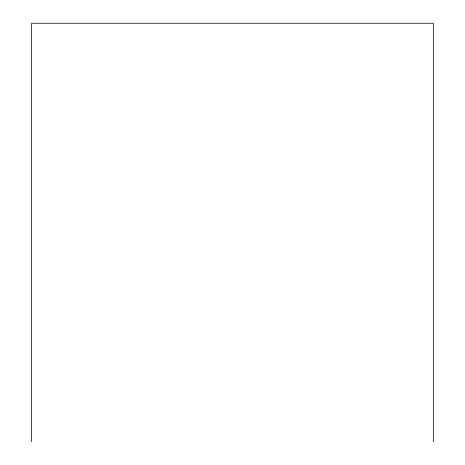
<?xml version="1.0" encoding="UTF-8"?>
<svg xmlns="http://www.w3.org/2000/svg" width="465" height="465" viewBox="0 0 465 465"><rect width="100%" height="100%" fill="white"/><g stroke="black" fill="none" stroke-linecap="round" stroke-linejoin="round"><path stroke-width="0.7" d="M433.363 441.75L433.363 23.25L31.637 23.25L31.637 441.75"/></g></svg>
